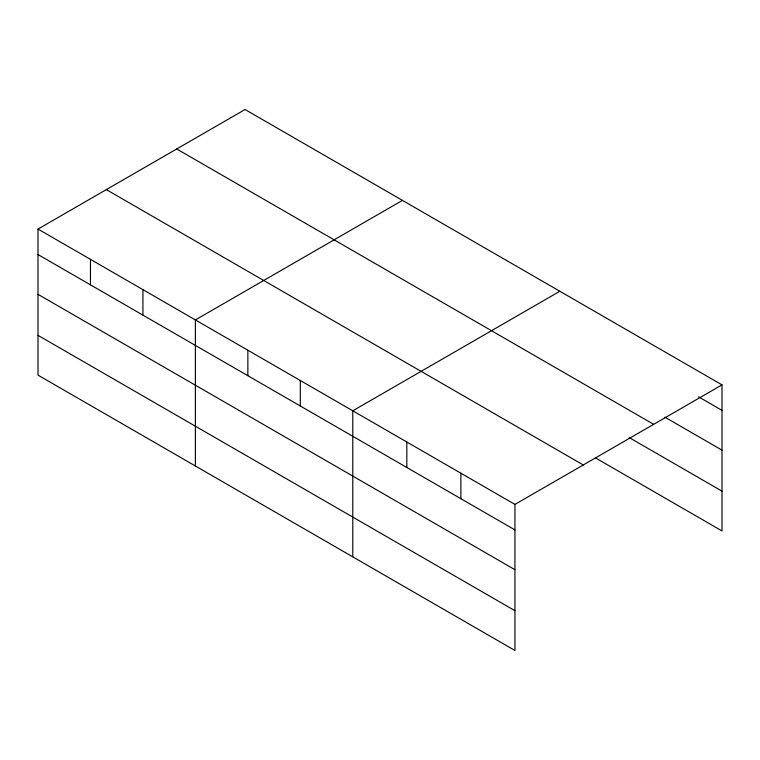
<?xml version="1.0" encoding="UTF-8"?>
<svg xmlns="http://www.w3.org/2000/svg" width="760" height="760" viewBox="0 0 760 760"><rect width="100%" height="100%" fill="white"/><g stroke="black" fill="none" stroke-linecap="round" stroke-linejoin="round"><path stroke-width="1.14" d="M514.938 569.696L514.938 504.421L38 229.064L38 375.126L514.938 650.484L514.938 569.696L38 294.338M595.536 457.928L722 530.936L722 384.873L245.062 109.516L38 229.064M402.448 200.383L195.386 319.931L195.386 465.994M559.844 291.251L352.783 410.799L352.783 556.861M514.938 504.421L722 384.873M698.544 396.815L722 410.362M664.886 417.173L722 450.148M176.728 148.969L653.667 424.327M629.194 437.57L722 491.15M106.334 189.611L583.271 464.968M38 254.552L514.938 529.91M38 335.341L514.938 610.698M460.883 473.214L460.883 498.703M406.828 442.006L406.828 467.495M300.314 380.503L300.314 405.992M247.855 350.217L247.855 375.706M142.927 289.636L142.927 315.124M90.459 259.35L90.459 284.838"/></g></svg>
